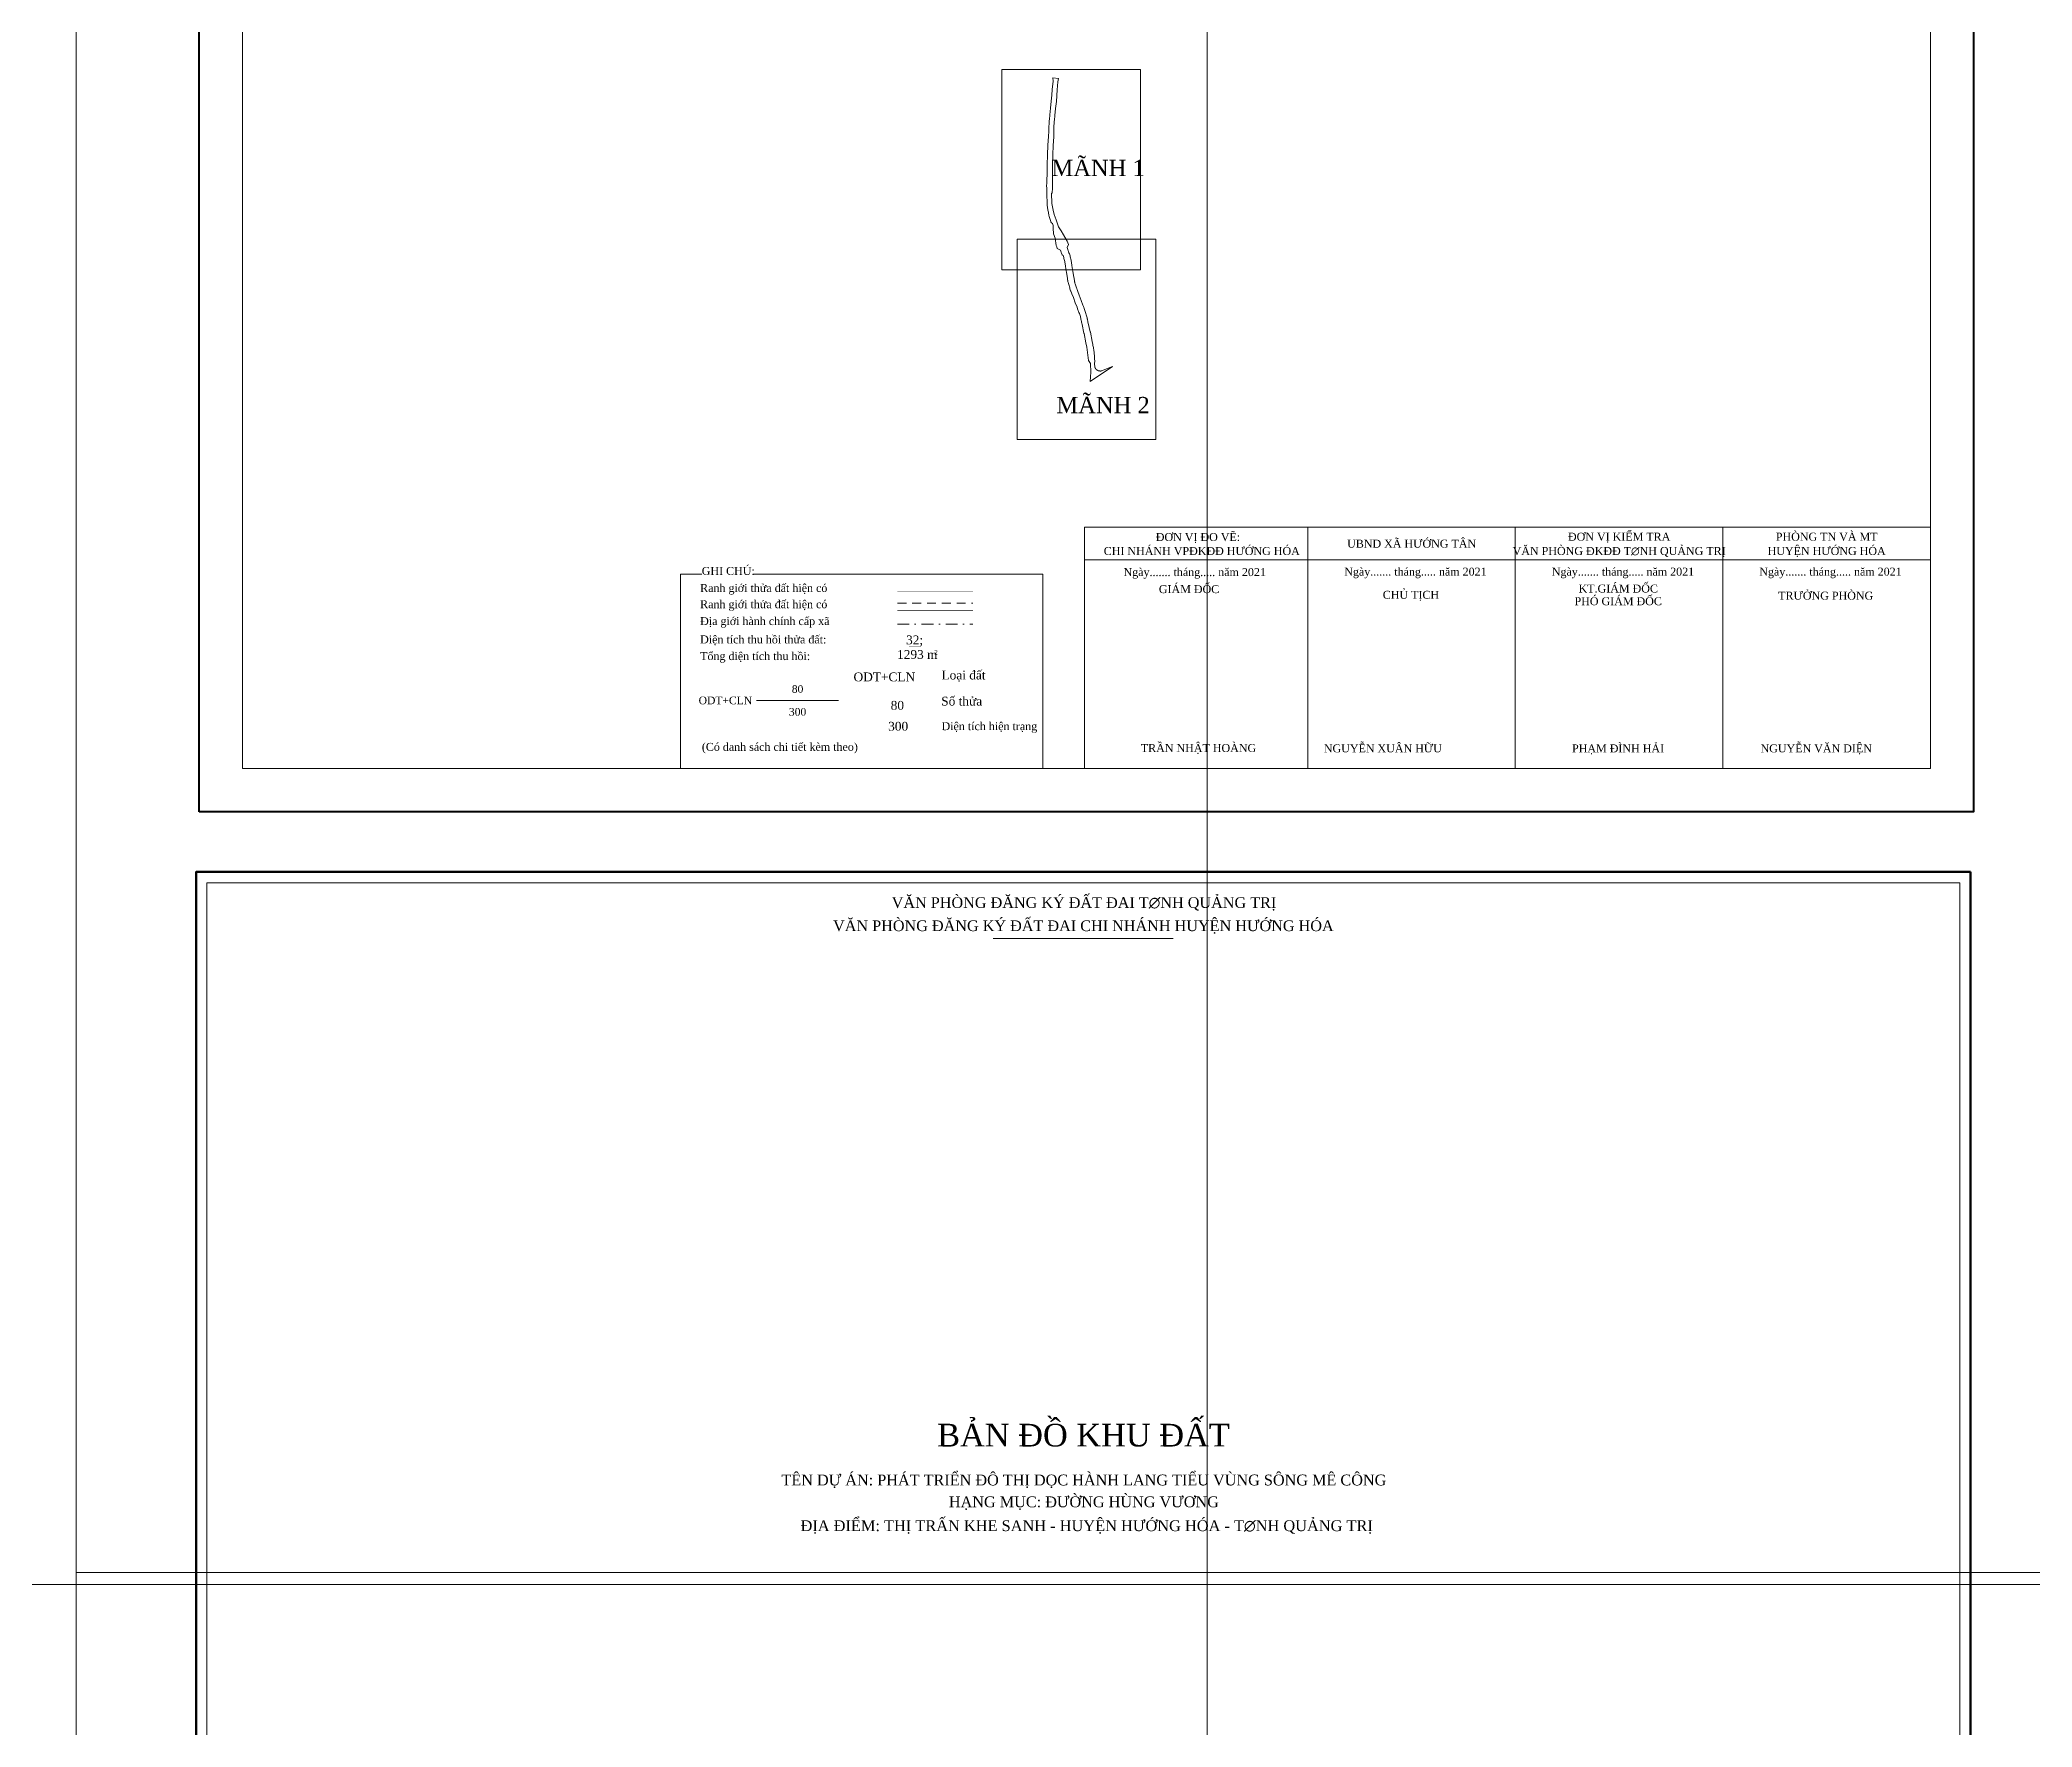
# Model space of a CAD drawing. Header units: metres. Extents: x 548334 to 554281, y 1836929 to 1842487.
# Drawn here: x 550963.1 to 551414.2, y 1839131.8 to 1839513.9 of the extents above; entities that cross this region are included whole.
import ezdxf
from ezdxf.enums import TextEntityAlignment as Align

# ---------------------------------------------------------------- set-up
doc = ezdxf.new("R2010")
doc.units = ezdxf.units.M
doc.header["$MEASUREMENT"] = 0
doc.header["$XCLIPFRAME"] = 0
doc.linetypes.add('DGN Style 2', pattern=[3.355162, 2.013097, -1.342065])
doc.linetypes.add('DGN Style 4', pattern=[5.371615, 2.68413, -1.342065, 0.003355, -1.342065])
for name, color, linetype, lineweight in [('Level 1', 7, 'Continuous', 0), ('Level 30', 7, 'Continuous', 0), ('Level 31', 7, 'Continuous', 0), ('Level 33', 7, 'Continuous', 0), ('Level 63', 7, 'Continuous', 0)]:
    doc.layers.add(name, color=color, linetype=linetype, lineweight=lineweight)
doc.styles.add('Style-VHtime', font='VHtime.shx')
doc.styles.add('Style-Vntime', font='Vntime.shx')
doc.styles.add('Style-Vntimei I 0.00000', font='Vntimei.shx')
picture_1 = doc.add_image_def('image3.tif', size_in_pixel=(20000, 20000))
picture_2 = doc.add_image_def('image4.tif', size_in_pixel=(20000, 20000))
picture_3 = doc.add_image_def('image7.tif', size_in_pixel=(20000, 20000))
picture_4 = doc.add_image_def('image8.tif', size_in_pixel=(20000, 20000))
picture_5 = doc.add_image_def('image59.tif', size_in_pixel=(20000, 20000))
picture_6 = doc.add_image_def('image61.tif', size_in_pixel=(20000, 20000))

# ---------------------------------------------------------------- blocks, each defined once
blk = doc.blocks.new('N_THUA_57')
at = {"layer": 'Level 31', "color": 250, "linetype": 'Continuous', "lineweight": 0}
blk.add_line((-23.280945, 0), (34.297055, 0), dxfattribs=at)
at = {"layer": 'Level 31', "color": 250, "linetype": 'Continuous', "lineweight": 0, "style": 'Style-Vntime'}
blk.add_text('ODT+CLN', height=5.373238, dxfattribs=at).set_placement((-26.256955, 0), align=Align.MIDDLE_RIGHT)
for s, p in [('80', (5.624354, 8)), ('300', (5.624354, -8))]:
    blk.add_text(s, height=5.373238, dxfattribs=at).set_placement(p, align=Align.MIDDLE_CENTER)

msp = doc.modelspace()

# ---------------------------------------------------------------- linework, layer by layer
at = {"layer": 'Level 1', "color": 7, "linetype": 'Continuous', "lineweight": 0}
msp.add_line((551192.495538, 1839505.258256), (551193.778243, 1839505.13837), dxfattribs=at)
at = {"layer": 'Level 1', "color": 7, "linetype": 'Continuous', "lineweight": 13}
msp.add_line((551178.99342, 1839310.339336), (551219.75082, 1839310.339336), dxfattribs=at)
at = {"layer": 'Level 1', "color": 7, "linetype": 'Continuous', "lineweight": 53, "flags": 128}
msp.add_lwpolyline([(551400.29262, 1839325.459236), (550998.45162, 1839325.459236), (550998.45162, 1839041.230236), (551400.29262, 1839041.230236), (551400.29262, 1839325.459236)], dxfattribs=at)
at = {"layer": 'Level 1', "color": 7, "linetype": 'Continuous', "lineweight": 0, "flags": 128}
msp.add_lwpolyline([(551397.86312, 1839323.008936), (551000.88112, 1839323.008936), (551000.88112, 1839043.680436), (551397.86312, 1839043.680436), (551397.86312, 1839323.008936)], dxfattribs=at)
at = {"layer": 'Level 30', "color": 1, "linetype": 'Continuous', "flags": 128}
for points in [[(551205.976591, 1839439.93519), (551200.965039, 1839436.480645), (551201.101134, 1839438.614575), (551201.016582, 1839440.555399), (551200.525266, 1839441.285812), (551200.172203, 1839444.274325), (551200.151451, 1839444.371715), (551200.101973, 1839444.6038), (551199.935337, 1839445.282848), (551199.536498, 1839447.387626), (551199.515331, 1839447.483805), (551199.096677, 1839449.432709), (551199.043983, 1839449.679886), (551198.98773, 1839449.910535), (551198.938252, 1839450.142631), (551198.90115, 1839450.316694), (551198.889261, 1839450.371939), (551198.839593, 1839450.592443), (551198.786543, 1839450.812152), (551198.778142, 1839451.043809), (551198.718152, 1839451.262521), (551198.656737, 1839451.47377), (551198.654791, 1839451.480284), (551198.588085, 1839451.69705), (551198.518056, 1839451.912761), (551198.403319, 1839452.112868), (551198.326907, 1839452.325683), (551198.247244, 1839452.5373), (551198.231736, 1839452.577369), (551198.162098, 1839452.756523), (551198.079433, 1839452.978996), (551197.952629, 1839453.305243), (551197.56543, 1839454.319545), (551197.126772, 1839455.51116), (551196.771574, 1839456.346949), (551196.68561, 1839456.568129), (551196.599634, 1839456.789309), (551196.535159, 1839456.955209), (551196.512508, 1839457.013918), (551196.424835, 1839457.249906), (551196.341909, 1839457.487591), (551196.297011, 1839457.73739), (551196.22385, 1839457.977543), (551196.157167, 1839458.213057), (551196.155518, 1839458.219108), (551196.092015, 1839458.46199), (551196.028702, 1839458.705014), (551196.011509, 1839458.780951), (551195.974952, 1839458.95034), (551195.889036, 1839459.189721), (551195.845004, 1839459.437741), (551195.836793, 1839459.487444), (551195.806228, 1839459.674808), (551195.768034, 1839459.909029), (551195.596973, 1839461.157858), (551195.367392, 1839462.56306), (551195.329198, 1839462.797269), (551195.290992, 1839463.031489), (551195.262349, 1839463.207142), (551195.253142, 1839463.262802), (551195.214034, 1839463.485062), (551195.171236, 1839463.706646), (551195.106345, 1839463.923448), (551195.056238, 1839464.143168), (551195.0025, 1839464.362023), (551194.960378, 1839464.52339), (551194.945108, 1839464.579964), (551194.884097, 1839464.796908), (551194.819478, 1839465.012808), (551194.576466, 1839465.170486), (551194.505678, 1839465.381201), (551194.431378, 1839465.590717), (551194.374935, 1839465.742866), (551194.352284, 1839465.802797), (551194.268408, 1839466.024784), (551194.184521, 1839466.246771), (551193.495897, 1839466.604271), (551193.413137, 1839466.990307), (551193.225334, 1839467.335384), (551192.989702, 1839468.953627), (551192.62093, 1839469.936818), (551192.610441, 1839469.964559), (551192.562066, 1839471.207088), (551192.550154, 1839471.860887), (551192.382391, 1839472.304861), (551192.163441, 1839472.412384), (551192.141799, 1839472.469966), (551192.057295, 1839472.701042), (551191.976101, 1839472.933305), (551191.898241, 1839473.166694), (551191.812111, 1839473.39758), (551191.740896, 1839473.633272), (551191.67305, 1839473.86996), (551191.654339, 1839473.937592), (551191.608598, 1839474.107597), (551191.547551, 1839474.346112), (551191.48991, 1839474.585494), (551191.467793, 1839474.832671), (551191.417117, 1839475.073132), (551191.369869, 1839475.314293), (551191.326715, 1839475.552477), (551191.326086, 1839475.556107), (551191.285756, 1839475.798526), (551191.248891, 1839476.041491), (551191.215502, 1839476.284954), (551191.231069, 1839476.534125), (551191.115205, 1839479.212148), (551191.087559, 1839480.36608), (551191.049412, 1839480.780889), (551191.050397, 1839480.856922), (551191.122182, 1839481.377189), (551191.131461, 1839481.925839), (551191.161171, 1839483.681647), (551191.192614, 1839485.537503), (551191.282114, 1839487.862963), (551191.364055, 1839489.991198), (551191.530228, 1839491.970144), (551191.555845, 1839493.190996), (551191.56567, 1839493.430698), (551191.55683, 1839493.671301), (551191.563356, 1839493.801938), (551191.569063, 1839493.910991), (551191.582495, 1839494.15061), (551191.594977, 1839494.3903), (551191.602274, 1839494.502866), (551191.610805, 1839494.629788), (551191.627832, 1839494.869194), (551191.646057, 1839495.108516), (551191.663558, 1839495.347897), (551191.684168, 1839495.58703), (551191.704635, 1839495.81171), (551191.802559, 1839496.863173), (551191.950317, 1839498.427168), (551192.095252, 1839500.016448), (551192.252181, 1839501.347207), (551192.334811, 1839502.6444), (551192.541848, 1839504.503163), (551192.495538, 1839505.258256)], [(551193.778243, 1839505.13837), (551193.642386, 1839504.400291), (551193.467421, 1839502.538538), (551193.300714, 1839499.903787), (551193.091874, 1839498.320476), (551192.947438, 1839496.756161), (551192.836854, 1839495.705884), (551192.8028, 1839495.487777), (551192.681976, 1839493.851404), (551192.699395, 1839493.743715), (551192.732902, 1839493.145671), (551192.685382, 1839491.925661), (551192.537849, 1839489.946003), (551192.455908, 1839487.817768), (551192.371012, 1839485.613963), (551192.436306, 1839485.296449), (551192.431098, 1839483.660159), (551192.418497, 1839481.904066), (551192.395431, 1839480.758108), (551192.378463, 1839480.344236), (551192.330421, 1839479.167392), (551192.203736, 1839479.160629), (551192.270347, 1839476.829925), (551192.527432, 1839475.276894), (551192.811011, 1839474.327947), (551193.20578, 1839473.126922), (551193.34687, 1839472.697696), (551193.724766, 1839471.519441), (551194.341736, 1839470.618773), (551194.352225, 1839470.591032), (551194.925933, 1839469.685274), (551195.724904, 1839468.279906), (551195.883329, 1839467.923735), (551196.005921, 1839467.552744), (551195.695775, 1839466.817834), (551195.779662, 1839466.595847), (551195.863538, 1839466.37386), (551195.886188, 1839466.313928), (551195.949466, 1839466.143354), (551196.03276, 1839465.908481), (551196.112127, 1839465.672244), (551196.233259, 1839465.448809), (551196.304937, 1839465.209285), (551196.372628, 1839464.96861), (551196.389572, 1839464.905855), (551196.436297, 1839464.726844), (551196.49592, 1839464.484045), (551196.551497, 1839464.240285), (551196.601212, 1839463.99528), (551196.648638, 1839463.749835), (551196.691958, 1839463.503643), (551196.70215, 1839463.441979), (551196.730793, 1839463.266326), (551196.768999, 1839463.032118), (551196.807193, 1839462.797898), (551197.016698, 1839461.389433), (551197.252615, 1839460.151163), (551197.290821, 1839459.916955), (551197.321374, 1839459.72959), (551197.328612, 1839459.685819), (551197.367376, 1839459.467427), (551197.37599, 1839459.24264), (551197.408382, 1839459.092569), (551197.423605, 1839459.025281), (551197.48712, 1839458.811825), (551197.543337, 1839458.596767), (551197.544797, 1839458.591416), (551197.60385, 1839458.382896), (551197.668623, 1839458.170259), (551197.751525, 1839457.963661), (551197.824662, 1839457.754073), (551197.901965, 1839457.54598), (551197.921934, 1839457.494212), (551197.98641, 1839457.328324), (551198.072385, 1839457.107132), (551198.158349, 1839456.885952), (551198.459228, 1839456.029043), (551198.901055, 1839454.838673), (551199.289571, 1839453.824882), (551199.416375, 1839453.498635), (551199.500677, 1839453.27679), (551199.570302, 1839453.097637), (551199.587329, 1839453.053652), (551199.674788, 1839452.821343), (551199.758663, 1839452.587728), (551199.829546, 1839452.349711), (551199.906148, 1839452.11377), (551199.979108, 1839451.876667), (551199.981244, 1839451.869536), (551200.048413, 1839451.638472), (551200.11404, 1839451.399244), (551200.168608, 1839451.157181), (551200.226807, 1839450.916162), (551200.281292, 1839450.674265), (551200.294332, 1839450.61367), (551200.331447, 1839450.439594), (551200.380913, 1839450.20751), (551200.441473, 1839449.977775), (551200.494155, 1839449.730598), (551200.960756, 1839447.79191), (551200.981686, 1839447.695683), (551201.38851, 1839445.592602), (551201.523537, 1839444.906826), (551201.573003, 1839444.67473), (551201.622481, 1839444.442646), (551201.626931, 1839444.421751), (551201.672541, 1839444.198767), (551201.718388, 1839443.952884), (551201.74518, 1839443.703903), (551201.782021, 1839443.456797), (551201.814354, 1839443.209051), (551201.819409, 1839443.16687), (551201.84219, 1839442.960759), (551201.865494, 1839442.712003), (551201.910605, 1839442.464601), (551201.924879, 1839442.214683), (551201.934597, 1839441.96454), (551201.936317, 1839441.901986), (551201.940802, 1839441.724067), (551201.946794, 1839441.486833), (551201.952774, 1839441.249599), (551201.93996, 1839440.415721), (551201.953735, 1839439.869207), (551201.956488, 1839439.858422), (551201.959324, 1839439.84766), (551201.962255, 1839439.836922), (551201.96528, 1839439.826207), (551201.968389, 1839439.815529), (551201.971593, 1839439.804862), (551201.974891, 1839439.794231), (551201.978273, 1839439.783623), (551201.981749, 1839439.773051), (551201.985321, 1839439.762515), (551201.988975, 1839439.752002), (551201.992713, 1839439.741513), (551201.996545, 1839439.731072), (551202.000473, 1839439.720654), (551202.004483, 1839439.710272), (551202.008588, 1839439.699926), (551202.012777, 1839439.689603), (551202.017048, 1839439.679328), (551202.021415, 1839439.669088), (551202.025864, 1839439.658896), (551202.030397, 1839439.648727), (551202.035024, 1839439.638606), (551202.039735, 1839439.62852), (551202.044528, 1839439.618471), (551202.049417, 1839439.608468), (551202.054377, 1839439.598513), (551202.059431, 1839439.588594), (551202.064569, 1839439.578722), (551202.069789, 1839439.568886), (551202.075093, 1839439.559097), (551202.08048, 1839439.549356), (551202.08595, 1839439.539662), (551202.091503, 1839439.530015), (551202.097139, 1839439.520416), (551202.102858, 1839439.510865), (551202.108648, 1839439.501372), (551202.114533, 1839439.491916), (551202.12049, 1839439.482519), (551202.126529, 1839439.473169), (551202.13264, 1839439.463866), (551202.138845, 1839439.454623), (551202.14511, 1839439.445428), (551202.15147, 1839439.436292), (551202.157901, 1839439.427203), (551202.164415, 1839439.418173), (551202.171, 1839439.409203), (551202.177657, 1839439.40028), (551202.184396, 1839439.391429), (551202.191207, 1839439.382625), (551202.1981, 1839439.37388), (551202.205053, 1839439.365195), (551202.212089, 1839439.356569), (551202.219197, 1839439.348002), (551202.226387, 1839439.339507), (551202.233637, 1839439.331059), (551202.240969, 1839439.322682), (551202.248362, 1839439.314364), (551202.255825, 1839439.306106), (551202.263371, 1839439.297919), (551202.270977, 1839439.289791), (551202.278654, 1839439.281735), (551202.28639, 1839439.273738), (551202.294209, 1839439.265812), (551202.302087, 1839439.257957), (551202.310037, 1839439.250161), (551202.318046, 1839439.242437), (551202.326126, 1839439.234772), (551202.334266, 1839439.22719), (551202.342477, 1839439.219668), (551202.350747, 1839439.212228), (551202.359088, 1839439.204848), (551202.367477, 1839439.197539), (551202.375937, 1839439.190313), (551202.384468, 1839439.183146), (551202.393046, 1839439.176063), (551202.401684, 1839439.169039), (551202.410393, 1839439.162097), (551202.41915, 1839439.155239), (551202.427966, 1839439.14844), (551202.436841, 1839439.141725), (551202.445776, 1839439.135092), (551202.45477, 1839439.128531), (551202.463811, 1839439.12204), (551202.472911, 1839439.115633), (551202.48206, 1839439.109297), (551202.491279, 1839439.103044), (551202.500534, 1839439.096874), (551202.509848, 1839439.090775), (551202.51921, 1839439.08476), (551202.528631, 1839439.078827), (551202.538099, 1839439.072966), (551202.547615, 1839439.067199), (551202.557179, 1839439.061504), (551202.566789, 1839439.055891), (551202.576448, 1839439.050362), (551202.586153, 1839439.044916), (551202.595907, 1839439.039553), (551202.605707, 1839439.034273), (551202.615556, 1839439.029076), (551202.625439, 1839439.023962), (551202.635371, 1839439.018943), (551202.645337, 1839439.013995), (551202.655352, 1839439.009142), (551202.665413, 1839439.004373), (551202.675511, 1839438.999686), (551202.685644, 1839438.995082), (551202.695824, 1839438.990573), (551202.706028, 1839438.986147), (551202.71628, 1839438.981805), (551202.726567, 1839438.977557), (551202.73689, 1839438.973392), (551202.747248, 1839438.969311), (551202.757642, 1839438.965324), (551202.768072, 1839438.961432), (551202.778525, 1839438.957623), (551202.789014, 1839438.953898), (551202.799538, 1839438.950267), (551202.810086, 1839438.946731), (551202.82067, 1839438.943278), (551202.83129, 1839438.93992), (551202.841921, 1839438.936658), (551202.852588, 1839438.933478), (551202.86329, 1839438.930393), (551202.874005, 1839438.927391), (551202.884754, 1839438.924484), (551202.895516, 1839438.921672), (551202.906314, 1839438.918955), (551202.917135, 1839438.916332), (551202.927968, 1839438.913793), (551202.938824, 1839438.911349), (551202.949705, 1839438.909), (551202.960609, 1839438.906745), (551202.971525, 1839438.904574), (551202.982453, 1839438.902509), (551202.993416, 1839438.900528), (551203.00438, 1839438.898641), (551203.015367, 1839438.89685), (551203.026366, 1839438.895153), (551203.037377, 1839438.893551), (551203.048412, 1839438.892044), (551203.059447, 1839438.89062), (551203.070505, 1839438.889303), (551203.081563, 1839438.888069), (551203.092634, 1839438.886942), (551203.103716, 1839438.88591), (551203.11481, 1839438.884961), (551203.125904, 1839438.884106), (551203.13701, 1839438.883359), (551203.148128, 1839438.882694), (551203.159245, 1839438.882137), (551203.170363, 1839438.881662), (551203.181481, 1839438.881282), (551203.19261, 1839438.881009), (551203.20374, 1839438.88082), (551203.21487, 1839438.880737), (551203.225999, 1839438.880737), (551203.237129, 1839438.880831), (551203.248258, 1839438.881033), (551203.259388, 1839438.881318), (551203.270518, 1839438.881698), (551203.281635, 1839438.882184), (551203.292753, 1839438.882754), (551203.303859, 1839438.88343), (551203.314965, 1839438.884189), (551203.326059, 1839438.885044), (551203.337153, 1839438.885993), (551203.348235, 1839438.887049), (551203.359305, 1839438.888188), (551203.370364, 1839438.889422), (551203.38141, 1839438.890751), (551203.392457, 1839438.892175), (551203.40348, 1839438.893693), (551203.414491, 1839438.895307), (551203.42549, 1839438.897016), (551203.436477, 1839438.898819), (551203.44744, 1839438.900706), (551203.458392, 1839438.902699), (551203.469332, 1839438.904776), (551203.480248, 1839438.906947), (551203.49114, 1839438.909213), (551203.502021, 1839438.911574), (551203.512877, 1839438.91403), (551203.52371, 1839438.91657), (551203.534531, 1839438.919204), (551203.545317, 1839438.921933), (551203.556091, 1839438.924757), (551203.566829, 1839438.927676), (551203.576214, 1839438.930298), (551203.864397, 1839439.050944), (551205.976591, 1839439.93519)]]:
    msp.add_lwpolyline(points, dxfattribs=at)
at = {"layer": 'Level 31', "color": 250}
for p, q in [((551199.661325, 1839403.49454), (551250.215788, 1839403.49454)), ((551199.661325, 1839348.832581), (551199.661325, 1839403.49454)), ((551250.215788, 1839348.832581), (551250.215788, 1839403.49454)), ((551250.215788, 1839403.49454), (551297.210077, 1839403.49454)), ((551297.210077, 1839359.730115), (551297.210077, 1839403.49454)), ((551297.210077, 1839348.832581), (551297.210077, 1839403.49454)), ((551297.210077, 1839403.49454), (551344.204367, 1839403.49454)), ((551344.204367, 1839359.730115), (551344.204367, 1839403.49454)), ((551344.204367, 1839348.832581), (551344.204367, 1839403.49454)), ((551344.204367, 1839403.49454), (551391.198656, 1839403.49454)), ((551391.198656, 1839359.730115), (551391.198656, 1839403.49454)), ((551199.661325, 1839396.086709), (551250.215788, 1839396.086709)), ((551250.215788, 1839396.086709), (551297.210077, 1839396.086709)), ((551297.210077, 1839396.086709), (551344.204367, 1839396.086709)), ((551344.204367, 1839396.086709), (551391.198656, 1839396.086709))]:
    msp.add_line(p, q, dxfattribs=at)
at = {"layer": 'Level 31', "color": 250, "linetype": 'DGN Style 2', "lineweight": 13}
msp.add_line((551157.293796, 1839386.281921), (551174.368711, 1839386.281921), dxfattribs=at)
at = {"layer": 'Level 31', "color": 250, "linetype": 'DGN Style 4', "lineweight": 0}
msp.add_line((551157.293796, 1839381.535257), (551174.368711, 1839381.535257), dxfattribs=at)
at = {"layer": 'Level 31', "color": 250, "linetype": 'Continuous', "lineweight": 40, "flags": 128}
msp.add_lwpolyline([(550999.158656, 1839339.031581), (550999.158656, 1839623.260581), (551400.999656, 1839623.260581), (551400.999656, 1839339.031581), (550999.158656, 1839339.031581)], close=True, dxfattribs=at)
msp.add_lwpolyline([(550999.158656, 1839339.031581), (550999.158656, 1839623.260581), (551400.999656, 1839623.260581), (551400.999656, 1839339.031581), (550999.158656, 1839339.031581)], close=True, dxfattribs=at)
at = {"layer": 'Level 31', "color": 250, "linetype": 'Continuous', "lineweight": 0, "flags": 128}
msp.add_lwpolyline([(551008.959656, 1839348.832581), (551391.198656, 1839348.832581), (551391.198656, 1839613.459581), (551008.959656, 1839613.459581), (551008.959656, 1839348.832581)], close=True, dxfattribs=at)
at = {"layer": 'Level 31', "color": 250, "linetype": 'Continuous', "lineweight": 13, "flags": 128}
msp.add_lwpolyline([(551008.959656, 1839348.832581), (551008.959656, 1839613.459581), (551391.198656, 1839613.459581), (551391.198656, 1839348.832581), (551008.959656, 1839348.832581)], close=True, dxfattribs=at)
msp.add_lwpolyline([(551008.959656, 1839348.832581), (551008.959656, 1839613.459581), (551391.198656, 1839613.459581), (551391.198656, 1839348.832581), (551008.959656, 1839348.832581)], close=True, dxfattribs=at)
at = {"layer": 'Level 31', "color": 250, "linetype": 'Continuous', "lineweight": 0, "ltscale": 0.044126, "const_width": 0.110316, "flags": 128}
for points in [[(551157.293796, 1839389.023428), (551174.368711, 1839389.023428)], [(551157.293796, 1839384.600082), (551174.368711, 1839384.600082)], [(551159.891056, 1839376.496153), (551162.516924, 1839376.496153)]]:
    msp.add_lwpolyline(points, dxfattribs=at)
at = {"layer": 'Level 33', "color": 7, "linetype": 'Continuous', "lineweight": 0, "flags": 128}
for points in [[(551180.94821, 1839507.148452), (551212.346876, 1839507.148452), (551212.346876, 1839461.794823), (551180.94821, 1839461.794823), (551180.94821, 1839507.148452)], [(551184.376314, 1839468.726115), (551215.774981, 1839468.726115), (551215.774981, 1839423.372485), (551184.376314, 1839423.372485), (551184.376314, 1839468.726115)]]:
    msp.add_lwpolyline(points, close=True, dxfattribs=at)
at = {"layer": 'Level 63', "color": 250, "linetype": 'Continuous', "lineweight": 0}
for p, q in [((551108.124759, 1839392.874868), (551112.976538, 1839392.874868)), ((551108.124759, 1839349.009497), (551108.124759, 1839392.874868)), ((551124.777527, 1839392.874868), (551190.244529, 1839392.874868)), ((551190.244529, 1839349.009497), (551190.244529, 1839392.874868))]:
    msp.add_line(p, q, dxfattribs=at)

# ---------------------------------------------------------------- block references
at = {"layer": 'Level 31', "color": 250, "linetype": 'Continuous', "lineweight": 0, "xscale": 0.322927, "yscale": 0.322927, "zscale": 0.322927}
msp.add_blockref('N_THUA_57', (551132.857895, 1839364.279972), dxfattribs=at)

# ---------------------------------------------------------------- texts
at = {"layer": 'Level 1', "color": 7, "linetype": 'Continuous', "lineweight": 0, "style": 'Style-VHtime'}
for s, height, p in [('V¨N PHßNG ®¨NG Ký ®ÊT ®AI T∅NH QU¶NG TRÞ', 2.425748, (551199.533763, 1839318.497081)), ('V¨N PHßNG ®¨NG Ký ®ÊT ®AI CHI NH¸NH HUYÖN H\xadíNG HãA', 2.425748, (551199.392036, 1839313.253546)), ('B¶N ®å KHU ®ÊT', 5.145525, (551199.418328, 1839197.893325)), ('®ÞA ®IÓM: thÞ trÊn khe sanh - HUYÖN H\xadíNG HãA - T∅NH QU¶NG TRÞ', 2.45024, (551200.140877, 1839177.382757))]:
    msp.add_text(s, height=height, dxfattribs=at).set_placement(p, align=Align.MIDDLE_CENTER)
at = {"layer": 'Level 1', "color": 7, "linetype": 'Continuous', "lineweight": 0, "style": 'Style-VHtime', "width": 0.991536}
for s, p in [('TªN Dù ¸N: PH¸T TRIÓN §¤ THÞ DäC HµNH LANG TIÓU VïNG S¤NG M£ C¤NG', (551199.510208, 1839187.733638)), ('H¹NG MôC: §¦êNG hïng v\xad¬ng', (551199.510208, 1839182.787887))]:
    msp.add_text(s, height=2.45024, dxfattribs=at).set_placement(p, align=Align.MIDDLE_CENTER)
at = {"layer": 'Level 31', "color": 250, "linetype": 'Continuous', "lineweight": 0, "style": 'Style-VHtime'}
for s, p in [('m·nh 1', (551202.733096, 1839483.033508)), ('m·nh 2', (551203.855297, 1839429.331511))]:
    msp.add_text(s, height=3.675375, dxfattribs=at).set_placement(p, align=Align.CENTER)
at = {"layer": 'Level 31', "color": 250, "linetype": 'Continuous', "lineweight": 13, "style": 'Style-VHtime'}
for s, p in [('UBND X· H\xadíNG T©N', (551273.729192, 1839399.784291)), ('®¬N VÞ KIÓM TRA', (551320.723482, 1839401.363389)), ('PHßNG TN Vµ MT', (551367.717771, 1839401.363389)), ('CHI NH¸NH vp®k®® H\xadíNG HãA', (551226.206242, 1839398.11821)), ('V¨N PHßNG ®K®® T∅NH QU¶NG TRÞ', (551320.723482, 1839398.123732)), ('HUYÖN H\xadíNG HãA', (551367.717771, 1839398.123732))]:
    msp.add_text(s, height=1.8, dxfattribs=at).set_placement(p, align=Align.MIDDLE_CENTER)
at = {"layer": 'Level 31', "color": 250, "linetype": 'Continuous', "lineweight": 0}
for s, height, style, p in [('GHI CHó:', 1.8, 'Style-VHtime', (551112.976538, 1839394.501595)), ('Ranh giíi thöa ®Êt hiÖn cã', 1.8, 'Style-Vntime', (551112.607793, 1839390.648222)), ('§Þa giíi hµnh chÝnh cÊp x·', 1.8, 'Style-Vntime', (551112.607793, 1839383.147319)), ('Ranh giíi thöa ®Êt hiÖn cã', 1.8, 'Style-Vntime', (551112.607793, 1839386.968321)), ('DiÖn tÝch thu håi thöa ®Êt:', 1.8, 'Style-Vntime', (551112.607793, 1839378.995355)), ('Tæng diÖn tÝch thu håi:', 1.8, 'Style-Vntime', (551112.607793, 1839375.222808)), ('Lo¹i ®Êt', 2, 'Style-Vntime', (551167.262375, 1839371.026139)), ('Sè thöa', 2, 'Style-Vntime', (551167.207029, 1839365.121296)), ('DiÖn tÝch hiÖn tr¹ng', 1.8, 'Style-Vntime', (551167.275865, 1839359.347165)), ('(Cã danh s¸ch chi tiÕt kÌm theo)', 1.8, 'Style-Vntime', (551112.99522, 1839354.662423))]:
    msp.add_text(s, height=height, dxfattribs=dict(at, style=style)).set_placement(p, align=Align.TOP_LEFT)
for s, style, p in [('Ngµy....... th¸ng..... n¨m 2021', 'Style-Vntimei I 0.00000', (551240.733158, 1839392.445489)), ('Ngµy....... th¸ng..... n¨m 2021', 'Style-Vntimei I 0.00000', (551290.716347, 1839392.541884)), ('Ngµy....... th¸ng..... n¨m 2021', 'Style-Vntimei I 0.00000', (551337.710637, 1839392.541884)), ('Ngµy....... th¸ng..... n¨m 2021', 'Style-Vntimei I 0.00000', (551384.704926, 1839392.541884)), ('GI¸M ®èC', 'Style-VHtime', (551230.156475, 1839388.584787)), ('CHñ TÞCH', 'Style-VHtime', (551279.956315, 1839387.299685)), ('PHã GI¸M ®èC', 'Style-VHtime', (551330.398599, 1839385.843567)), ('KT.GI¸M ®èC', 'Style-VHtime', (551329.511538, 1839388.716951)), ('TR\xadëNG PHßNG', 'Style-VHtime', (551378.265572, 1839387.107998)), ('trÇn nhËt hoµng', 'Style-VHtime', (551238.525709, 1839352.604102)), ('nguyÔn xu©n h÷u', 'Style-VHtime', (551280.575245, 1839352.519276)), ('PH¹M ®×NH H¶I', 'Style-VHtime', (551330.894214, 1839352.519276)), ('nguyÔn v¨n diÖn', 'Style-VHtime', (551377.955897, 1839352.519276))]:
    msp.add_text(s, height=1.8, dxfattribs=dict(at, style=style)).set_placement(p, align=Align.RIGHT)
at = {"layer": 'Level 31', "color": 250, "linetype": 'Continuous', "lineweight": 0, "style": 'Style-Vntime'}
for s, height, p in [('32;', 2, (551161.172407, 1839377.986752)), ('1293 m', 2, (551161.776501, 1839374.68979)), ('2', 1, (551166.028693, 1839375.16887)), ('80', 2, (551157.268708, 1839363.167046)), ('300', 2, (551157.456246, 1839358.427889))]:
    msp.add_text(s, height=height, dxfattribs=at).set_placement(p, align=Align.MIDDLE_CENTER)
msp.add_text('ODT+CLN', height=2, dxfattribs=at).set_placement((551161.303553, 1839369.605967), align=Align.MIDDLE_RIGHT)
at = {"layer": 'Level 31', "color": 250, "linetype": 'Continuous', "lineweight": 13, "insert": (551225.341661, 1839401.057866), "char_height": 1.8, "width": 47.103663, "attachment_point": 5, "line_spacing_factor": 0.604495, "style": 'Style-VHtime'}
msp.add_mtext('®¬N VÞ ®O VÏ:', dxfattribs=at)

# ---------------------------------------------------------------- pictures from other files: only their frames are drawn
at = {"layer": 'Level 1', "color": 7, "linetype": 'Continuous', "lineweight": 0}
image = msp.add_image(picture_5, insert=(550971.295944, 1839166.800817), size_in_units=(795.628, 795.628), dxfattribs=at)
image.set_boundary_path([(-0.5, -0.5), (-0.5, 19999.5), (19999.5, 19999.5), (19999.5, -0.5), (-0.5, -0.5)])
image = msp.add_image(picture_1, insert=(550592.936399, 1839164.071738), size_in_units=(634.464, 634.464), dxfattribs=at)
image.set_boundary_path([(-0.5, -0.5), (-0.5, 19999.5), (19999.5, 19999.5), (19999.5, -0.5), (-0.5, -0.5)])
image = msp.add_image(picture_2, insert=(551227.400399, 1839164.071738), size_in_units=(634.464, 634.464), dxfattribs=at)
image.set_boundary_path([(-0.5, -0.5), (-0.5, 19999.5), (19999.5, 19999.5), (19999.5, -0.5), (-0.5, -0.5)])
image = msp.add_image(picture_6, insert=(550971.295944, 1838371.172817), size_in_units=(795.628, 795.628), dxfattribs=at)
image.set_boundary_path([(-0.5, -0.5), (-0.5, 19999.5), (19999.5, 19999.5), (19999.5, -0.5), (-0.5, -0.5)])
image = msp.add_image(picture_3, insert=(550592.936399, 1838529.607738), size_in_units=(634.464, 634.464), dxfattribs=at)
image.set_boundary_path([(-0.5, -0.5), (-0.5, 19999.5), (19999.5, 19999.5), (19999.5, -0.5), (-0.5, -0.5)])
image = msp.add_image(picture_4, insert=(551227.400399, 1838529.607738), size_in_units=(634.464, 634.464), dxfattribs=at)
image.set_boundary_path([(-0.5, -0.5), (-0.5, 19999.5), (19999.5, 19999.5), (19999.5, -0.5), (-0.5, -0.5)])

doc.saveas('drawing.dxf')
